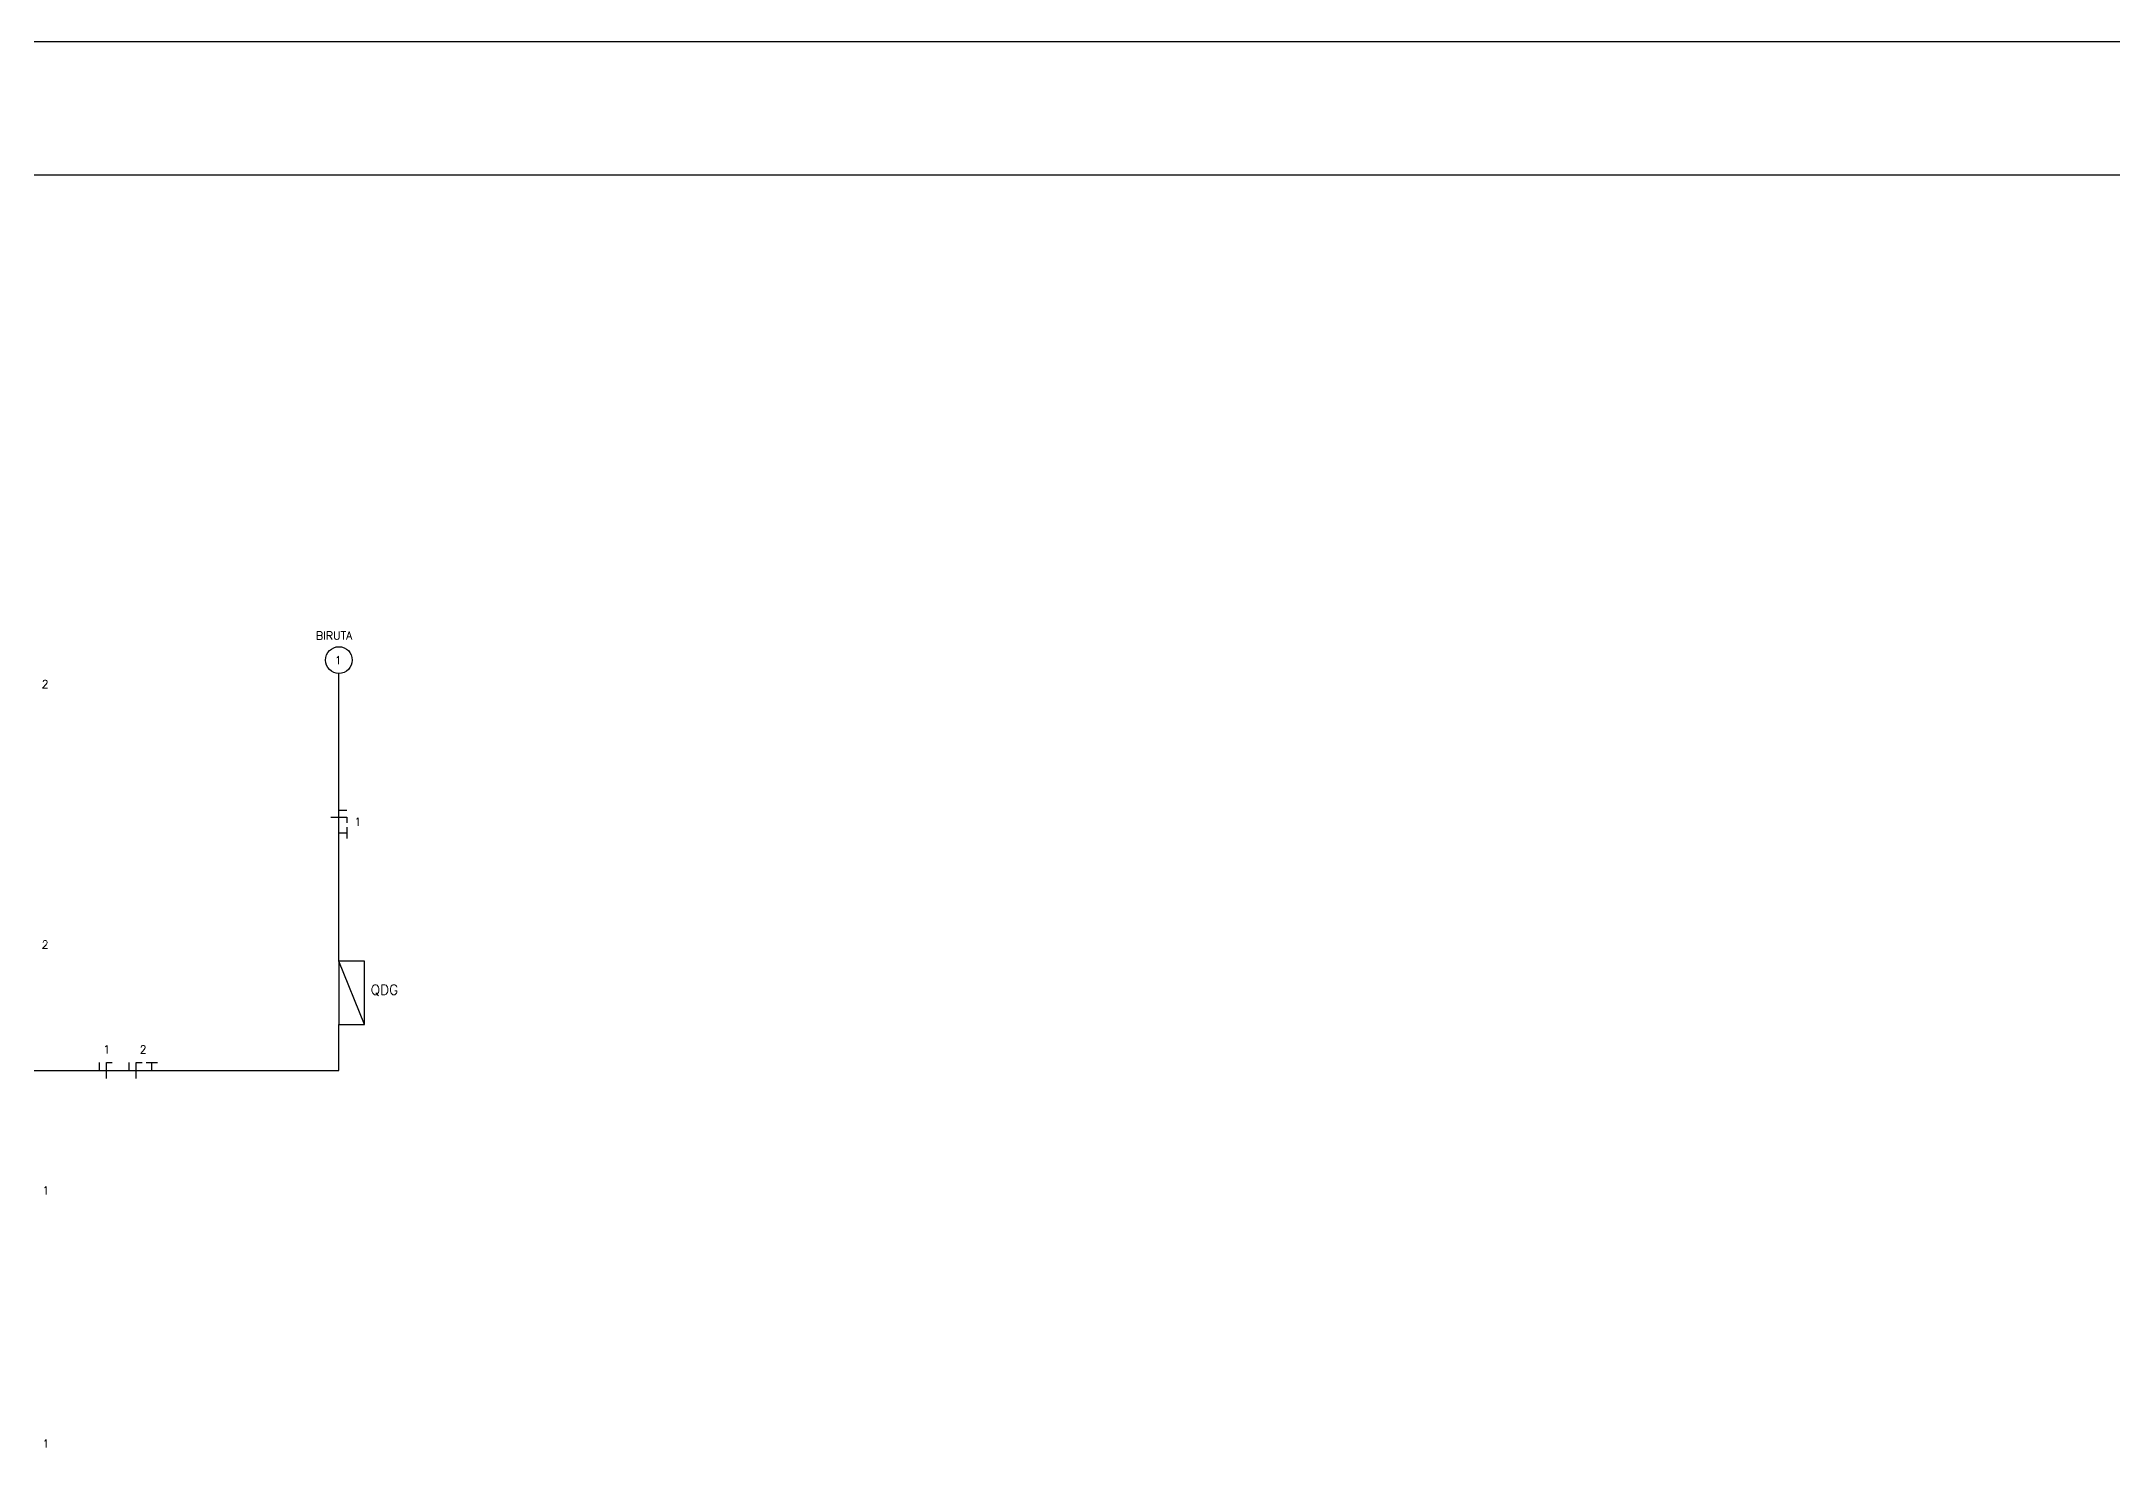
# Model space of a CAD drawing. Header units: millimetres. Extents: x 682 to 1119, y 341 to 434.
# Drawn here: x 1024.05 to 1039.57, y 414.09 to 424.63 of the extents above; entities that cross this region are included whole.
import ezdxf
from ezdxf.enums import TextEntityAlignment as Align

# ---------------------------------------------------------------- set-up
doc = ezdxf.new("R2010")
doc.units = ezdxf.units.MM
for name, color, linetype in [('PENA_2', 2, 'Continuous'), ('PENA_4', 4, 'Continuous'), ('PENA_6', 5, 'Continuous'), ('TEXTO', 2, 'Continuous')]:
    doc.layers.add(name, color=color, linetype=linetype)
doc.styles.add('ROMANS', font='romans')

msp = doc.modelspace()

# ---------------------------------------------------------------- linework, layer by layer
at = {"color": 4, "linetype": 'Continuous'}
for points in [[(1026.276, 417.732), (1026.276, 419.889)], [(1023.967, 416.912), (1026.276, 416.912), (1026.276, 417.256)]]:
    msp.add_lwpolyline(points, dxfattribs=at)
at = {"layer": 'PENA_2'}
msp.add_line((999.311, 424.627), (1119.311, 424.627), dxfattribs=at)
at = {"layer": 'PENA_2', "linetype": 'ByBlock', "ltscale": 5}
for p, q in [((1026.215, 418.811), (1026.336, 418.811)), ((1026.276, 418.864), (1026.336, 418.864)), ((1026.336, 418.811), (1026.336, 418.768)), ((1026.276, 418.695), (1026.336, 418.695)), ((1026.336, 418.737), (1026.336, 418.652)), ((1026.468, 417.256), (1026.276, 417.732)), ((1024.48, 416.912), (1024.48, 416.973)), ((1024.534, 416.852), (1024.534, 416.973)), ((1024.534, 416.973), (1024.576, 416.973)), ((1024.703, 416.912), (1024.703, 416.973)), ((1024.757, 416.852), (1024.757, 416.973)), ((1024.757, 416.973), (1024.8, 416.973)), ((1024.831, 416.973), (1024.916, 416.973)), ((1024.873, 416.912), (1024.873, 416.973))]:
    msp.add_line(p, q, dxfattribs=at)
msp.add_lwpolyline([(1026.276, 417.256), (1026.468, 417.256), (1026.468, 417.732), (1026.276, 417.732)], close=True, dxfattribs=at)
at = {"layer": 'PENA_4', "linetype": 'Continuous', "ltscale": 0.8}
msp.add_circle((1026.276, 419.989), 0.1, dxfattribs=at)
at = {"layer": 'PENA_6'}
msp.add_line((1001.833, 423.627), (1118.311, 423.627), dxfattribs=at)

# ---------------------------------------------------------------- texts
at = {"layer": 'TEXTO', "color": 2, "style": 'ROMANS'}
for s, height, p in [('BIRUTA', 0.06, (1026.24, 420.172)), ('1', 0.06, (1026.27, 419.988)), ('2', 0.06, (1024.073, 419.809)), ('1', 0.06, (1026.418, 418.777)), ('2', 0.06, (1024.073, 417.856)), ('QDG', 0.075, (1026.617, 417.514)), ('1', 0.06, (1024.535, 417.07)), ('2', 0.06, (1024.809, 417.07)), ('1', 0.06, (1024.078, 416.013)), ('1', 0.06, (1024.078, 414.115))]:
    msp.add_text(s, height=height, dxfattribs=at).set_placement(p, align=Align.MIDDLE)

doc.saveas('drawing.dxf')
